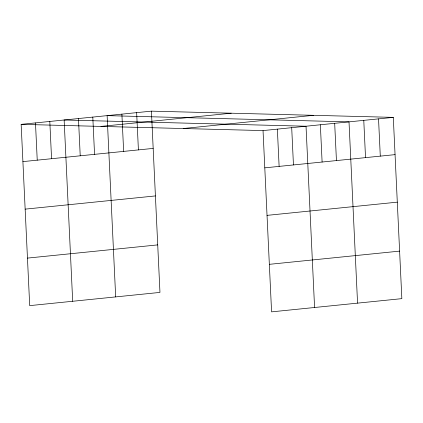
<?xml version="1.0" encoding="UTF-8"?>
<svg xmlns="http://www.w3.org/2000/svg" width="423" height="423" viewBox="0 0 423 423"><rect width="100%" height="100%" fill="white"/><g stroke="black" fill="none" stroke-linecap="round" stroke-linejoin="round"><path stroke-width="0.63" d="M21.15 124.357L151.418 111.143L393.3 117.372L401.85 298.643L271.582 311.857L263.037 130.585L21.15 124.357L29.7 305.628L159.963 292.415L151.418 111.143M100.97 126.414L231.238 113.2M183.212 128.529L313.48 115.32M263.037 130.585L393.3 117.372M22.905 161.618L153.174 148.404M264.793 167.846L395.061 154.633M25.147 209.136L155.415 195.928M267.035 215.37L397.297 202.157M27.458 258.104L157.721 244.891M269.345 264.333L399.608 251.119M378.537 118.874L380.293 156.129M363.775 120.37L365.53 157.626M357.562 303.138L349.012 121.866L107.125 115.638L115.675 296.904M334.683 123.32L336.438 160.576M320.354 124.774L322.109 162.03M314.575 307.495L306.025 126.228L64.137 119.995L72.687 301.266M291.696 127.677L293.451 164.938M277.366 129.131L279.122 166.392M136.65 112.64L138.411 149.901M121.887 114.141L123.648 151.397M92.796 117.092L94.551 154.347M78.467 118.546L80.222 155.801M49.808 121.449L51.564 158.71M35.479 122.903L37.235 160.164"/></g></svg>
